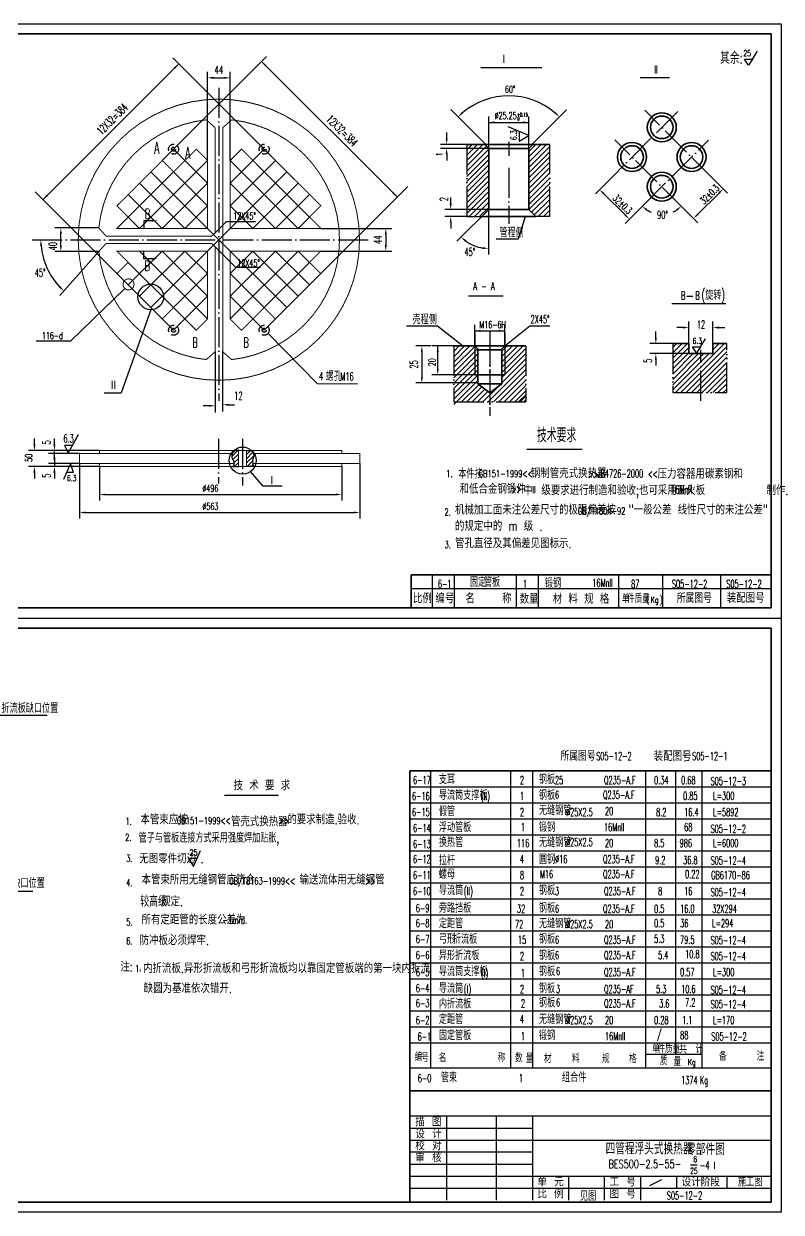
# Model space of a CAD drawing. Extents: x 0 to 841, y 6 to 600.
# Drawn here: x 463 to 841, y 6 to 600 of the extents above; entities that cross this region are included whole.
import ezdxf
from ezdxf.enums import TextEntityAlignment as Align

# ---------------------------------------------------------------- set-up
doc = ezdxf.new("R2010")
doc.units = 0
doc.header["$MEASUREMENT"] = 0
for name, pattern in [('SDHS', [21, 15, -2, 0, -2, 0, -2]), ('XS', [7, 5, -2]), ('ZHXS', [19, 15, -2, 0, -2])]:
    doc.linetypes.add(name, pattern=pattern)
doc.layers.get('0').update_dxf_attribs({"linetype": 'CONTINUOUS'})
for name, color, linetype in [('1', 7, 'ZHXS'), ('2', 7, 'SDHS'), ('3', 7, 'XS'), ('4', 1, 'CONTINUOUS'), ('FRAME', 1, 'CONTINUOUS'), ('TEXT', 6, 'CONTINUOUS')]:
    doc.layers.add(name, color=color, linetype=linetype)
doc.styles.add('FHZ', font='txt', dxfattribs={"width": 0.7, "bigfont": 'hztxt'})
doc.styles.add('HZ', font='txt', dxfattribs={"width": 0.6, "bigfont": 'hztxt'})
doc.styles.add('HZ1', font='TXT1', dxfattribs={"width": 0.65, "bigfont": 'HZTXT'})
doc.styles.add('ROMANC', font='txt', dxfattribs={"width": 0.75, "bigfont": 'hztxt'})

# ---------------------------------------------------------------- blocks, each defined once
blk = doc.blocks.new('*X4')
at = {"color": 0}
for p, q in [((663, 535.72), (670.28, 543)), ((663, 538.37), (667.63, 543)), ((663, 541.02), (664.98, 543)), ((663, 533.07), (671, 541.07)), ((664.34, 518.5), (688.84, 543)), ((666.99, 518.5), (690, 541.51)), ((683, 539.81), (686.19, 543)), ((683, 542.46), (683.54, 543)), ((663, 530.42), (671, 538.42)), ((663, 519.81), (681.19, 538)), ((663, 522.46), (678.54, 538)), ((663, 525.11), (675.89, 538)), ((663, 527.77), (673.23, 538)), ((669.64, 518.5), (690, 538.86)), ((672.3, 518.5), (690, 536.2)), ((674.95, 518.5), (690, 533.55)), ((677.6, 518.5), (690, 530.9)), ((680.25, 518.5), (690, 528.25)), ((682.9, 518.5), (690, 525.6)), ((685.55, 518.5), (690, 522.95)), ((688.21, 518.5), (690, 520.29))]:
    blk.add_line(p, q, dxfattribs=at)
blk = doc.blocks.new('C4Z')
for p, q in [((2.5, 3), (5, 7)), ((0.5, 0), (-1.5, 3)), ((-1.5, 3), (2.5, 3)), ((2.5, 3), (0.5, 0))]:
    blk.add_line(p, q)
at = {"style": 'HZ', "width": 0.6}
blk.add_text('6.3', height=3, dxfattribs=at).set_placement((-1.5, 4.5))
blk = doc.blocks.new('B')
at = {"style": 'HZ1', "width": 0.65}
blk.add_text('所属图号', height=5, dxfattribs=at).set_placement((-21.16, 1))
blk = doc.blocks.new('D')
at = {"style": 'HZ'}
for s, height, width, p in [('单  ', 4, 0.7, (2.95, 4.05)), ('件质量', 4, 0.7, (5.59, 4.05)), ('(', 3.5, 0.6, (15.27, 4.16)), ('Kg', 3, 0.7, (17.36, 4.1)), (')', 3.5, 0.6, (22, 3.89))]:
    blk.add_text(s, height=height, dxfattribs=dict(at, width=width)).set_placement(p)
blk = doc.blocks.new('F')
at = {"style": 'HZ', "width": 0.7}
for s, p in [('单  ', (7.05, 14.32)), ('件质量', (9.68, 14.32)), ('质', (10.9, 8.18))]:
    blk.add_text(s, height=4, dxfattribs=at).set_placement(p)

msp = doc.modelspace()

# ---------------------------------------------------------------- linework, layer by layer
for p, q in [((0, 600), (841, 600)), ((841, 600), (841, 6)), ((531.84, 531.67), (583.83, 583.66)), ((588.41, 531.67), (537.08, 583)), ((822.62, 582.27), (826.62, 582.27)), ((824.62, 579.27), (822.62, 582.27)), ((826.62, 582.27), (824.62, 579.27)), ((826.62, 582.27), (829.12, 586.27)), ((539.82, 579.67), (472.52, 512.38)), ((581.69, 580.89), (648.96, 513.62)), ((690.9, 578.2), (721.4, 578.2)), ((697.49, 578.2), (711.1, 578.2)), ((554.47, 531.67), (554.47, 576)), ((557.47, 573), (562.78, 573)), ((565.78, 531.67), (565.78, 576)), ((770.62, 573.18), (785.12, 573.18)), ((693.4, 539.7), (675.93, 557.17)), ((694.9, 537.7), (694.9, 553.7)), ((714.9, 538.2), (714.9, 553.7)), ((716.4, 539.7), (733.74, 557.05)), ((694.9, 550.7), (714.9, 550.7)), ((714.97, 544.17), (704.57, 548.57)), ((673.9, 542.7), (673.9, 545.7)), ((710.17, 546.17), (710.17, 541.37)), ((710.17, 541.37), (714.97, 544.17)), ((554.47, 520.36), (537.5, 537.33)), ((565.78, 520.36), (582.75, 537.33)), ((683.9, 539.7), (670.9, 539.7)), ((694.9, 537.7), (670.9, 537.7)), ((673.9, 534.7), (673.9, 531.7)), ((554.47, 531.67), (520.53, 497.73)), ((560.03, 532.04), (560.21, 532.04)), ((560.12, 532.13), (560.12, 531.95)), ((565.78, 531.67), (599.72, 497.73)), ((537.5, 526.01), (514.87, 503.39)), ((560.12, 492.07), (526.18, 526.01)), ((554.47, 509.04), (537.5, 526.01)), ((560.12, 492.07), (594.06, 526.01)), ((565.78, 509.04), (582.75, 526.01)), ((582.75, 526.01), (605.38, 503.39)), ((757.32, 524.2), (748.16, 515.04)), ((543.15, 497.73), (520.53, 520.36)), ((554.47, 520.36), (531.84, 497.73)), ((565.78, 520.36), (588.41, 497.73)), ((577.09, 497.73), (599.72, 520.36)), ((582.75, 446.82), (654.56, 518.63)), ((807.21, 522.39), (814.2, 515.4)), ((537.5, 446.82), (468.36, 515.96)), ((531.84, 497.73), (514.87, 514.7)), ((588.41, 497.73), (605.38, 514.7)), ((675.91, 510.2), (675.91, 513.2)), ((752.41, 515.04), (763.01, 504.44)), ((799.35, 504.8), (809.95, 515.4)), ((554.47, 509.04), (543.15, 497.73)), ((565.78, 509.04), (577.09, 497.73)), ((694.9, 507.2), (672.91, 507.2)), ((694.9, 490.92), (694.9, 507.2)), ((772.66, 509.84), (763.01, 500.19)), ((790.24, 509.66), (791.11, 508.79)), ((792.36, 507.54), (799.35, 500.55)), ((520.53, 497.73), (514.87, 503.39)), ((526.62, 501.54), (522.62, 501.54)), ((522.62, 501.54), (522.62, 498.04)), ((557.79, 495.08), (563.86, 501.22)), ((563.86, 501.22), (578.36, 501.22)), ((599.72, 497.73), (605.38, 503.39)), ((685.08, 503.7), (672.91, 503.7)), ((675.91, 500.7), (675.91, 497.7)), ((683.36, 495.71), (691.39, 503.7)), ((683.9, 503.7), (692.9, 503.7)), ((713.12, 503.48), (709.55, 492.37)), ((725.4, 503.7), (718.41, 503.7)), ((500.16, 497.93), (478.19, 497.93)), ((481.19, 489.15), (481.19, 494.93)), ((611.04, 497.73), (646.5, 497.73)), ((643.5, 494.73), (643.5, 489.42)), ((678.95, 491.32), (683.36, 495.71)), ((560.12, 492.07), (526.18, 458.13)), ((557.79, 489.07), (568.39, 478.33)), ((560.12, 492.07), (594.06, 458.13)), ((694.9, 484.69), (694.9, 490.92)), ((709.55, 492.37), (698.63, 492.37)), ((500.17, 486.15), (478.19, 486.15)), ((500.17, 486.15), (480.76, 464.19)), ((531.84, 486.42), (514.87, 469.44)), ((543.15, 486.42), (520.53, 463.79)), ((554.47, 452.47), (520.53, 486.42)), ((522.62, 482.54), (522.62, 486.04)), ((526.62, 482.54), (522.62, 482.54)), ((554.47, 463.79), (531.84, 486.42)), ((554.47, 475.1), (543.15, 486.42)), ((565.78, 475.1), (577.09, 486.42)), ((565.78, 463.79), (588.41, 486.42)), ((565.78, 452.47), (599.72, 486.42)), ((577.09, 486.42), (599.72, 463.79)), ((588.41, 486.42), (605.38, 469.44)), ((599.72, 486.42), (605.38, 480.76)), ((611.04, 486.42), (646.5, 486.42)), ((537.5, 458.13), (514.87, 480.76)), ((568.39, 478.33), (580.86, 478.33)), ((582.75, 458.13), (605.38, 480.76)), ((554.47, 475.1), (537.5, 458.13)), ((565.78, 475.1), (582.75, 458.13)), ((486.11, 441.51), (513, 467.5)), ((554.47, 463.79), (537.5, 446.82)), ((565.78, 463.79), (582.75, 446.82)), ((684.78, 464), (702.05, 464)), ((793.79, 463.89), (796.78, 463.89)), ((786.37, 460.16), (813.37, 460.16)), ((526.11, 457.09), (511.35, 415.58)), ((669.33, 448.82), (653.83, 448.82)), ((681.83, 439), (669.33, 448.82)), ((687.95, 438.5), (687.95, 449.5)), ((687.95, 446.5), (702.95, 446.5)), ((687.95, 445.5), (687.95, 424.5)), ((702.95, 439.5), (702.95, 449.5)), ((702.95, 439), (715.45, 449)), ((702.95, 445.5), (702.95, 424.5)), ((715.45, 449), (725.45, 449)), ((778.37, 443.16), (778.37, 446.16)), ((791.87, 448.16), (788.87, 448.16)), ((794.87, 440.16), (794.87, 451.16)), ((806.87, 440.16), (806.87, 451.16)), ((809.87, 448.16), (812.87, 448.16)), ((468.86, 441.51), (486.11, 441.51)), ((584.84, 444.99), (609.16, 420.27)), ((786.87, 440.16), (775.37, 440.16)), ((558.22, 436.17), (558.22, 405.72)), ((561.95, 436.67), (561.95, 406.22)), ((666, 439), (658.5, 439)), ((661.5, 436), (661.5, 423.5)), ((677.45, 439), (666.45, 439)), ((669.45, 427.5), (669.45, 439)), ((794.87, 435.16), (775.37, 435.16)), ((778.37, 432.16), (778.37, 429.16)), ((689.95, 424.5), (666.45, 424.5)), ((609.16, 420.27), (629.33, 420.11)), ((689.5, 420.5), (658.5, 420.5)), ((502.85, 415.58), (511.35, 415.58)), ((555.22, 409.07), (552.22, 409.07)), ((564.95, 409.57), (567.95, 409.57)), ((467.99, 389.72), (467.99, 392.72)), ((477.99, 389.72), (477.99, 392.72)), ((484.99, 385.72), (489.99, 394.72)), ((474.99, 386.72), (464.99, 386.72)), ((500.49, 386.72), (474.99, 386.72)), ((477.99, 383.22), (477.99, 386.22)), ((482.99, 389.22), (484.99, 385.22)), ((486.99, 389.22), (482.99, 389.22)), ((567.86, 387.04), (569.86, 387.04)), ((567.99, 386.72), (569.86, 386.72)), ((576.66, 386.6), (573.86, 386.6)), ((713.86, 387.36), (741.55, 387.36)), ((490.49, 385.22), (474.99, 385.22)), ((490.49, 380.22), (474.99, 380.22)), ((477.99, 382.22), (477.99, 379.22)), ((485.99, 380.22), (482.49, 372.22)), ((487.49, 375.72), (485.99, 380.22)), ((490.49, 380.22), (490.49, 352.72)), ((630.49, 380.22), (630.49, 352.72)), ((474.99, 378.72), (464.99, 378.72)), ((467.99, 375.72), (467.99, 372.72)), ((500.49, 378.72), (474.99, 378.72)), ((477.99, 375.72), (477.99, 372.72)), ((487.49, 375.72), (483.99, 375.72)), ((500.49, 378.72), (500.49, 361.72)), ((567.16, 378.66), (569.86, 378.66)), ((577.71, 378.66), (573.86, 378.66)), ((582.24, 368.94), (575.9, 376.19)), ((621.49, 378.72), (621.49, 361.72)), ((591.74, 368.94), (582.24, 368.94)), ((503.49, 364.72), (618.49, 364.72)), ((493.49, 355.72), (627.49, 355.72)), ((666.66, 324.5), (666.66, 308.55)), ((677.66, 324.5), (677.66, 308.55)), ((708.66, 324.5), (708.66, 308.55)), ((719.66, 324.5), (719.66, 308.55)), ((759.66, 324.5), (759.66, 308.55)), ((781.66, 324.5), (781.66, 308.55)), ((810.66, 324.5), (810.66, 308.55)), ((836, 317.5), (656.16, 317.5)), ((0, 303), (841, 303)), ((442.5, 254.5), (468.5, 254.5)), ((468.5, 254.5), (474.33, 254.5)), ((666, 78.14), (666, 226.65)), ((706, 78.14), (706, 226.65)), ((717, 78.14), (717, 226.65)), ((773.35, 78.53), (773.35, 226.65)), ((788.24, 226.65), (788.24, 84.97)), ((801.5, 78.14), (801.5, 226.65)), ((562.96, 214.39), (589.94, 214.39)), ((656, 218.65), (836, 218.65)), ((656, 210.65), (836, 210.65)), ((656, 202.65), (836, 202.65)), ((656, 194.65), (836, 194.65)), ((547.46, 178.81), (550.96, 186.81)), ((656, 186.65), (836, 186.65)), ((544.96, 182.81), (547.46, 178.81)), ((549.46, 182.81), (544.96, 182.81)), ((656, 178.65), (836, 178.65)), ((428.69, 166.42), (467.28, 166.42)), ((656, 170.65), (836, 170.65)), ((656, 162.65), (836, 162.65)), ((656, 154.65), (836, 154.65)), ((656, 146.65), (836, 146.65)), ((656, 138.65), (836, 138.65)), ((656, 130.65), (836, 130.65)), ((656, 122.65), (836, 122.65)), ((656, 114.65), (836, 114.65)), ((656, 106.65), (836, 106.65)), ((656, 98.65), (836, 98.65)), ((656, 90.65), (836, 90.65)), ((773.35, 84.97), (801.5, 84.97)), ((655.98, 78.14), (836, 78.14)), ((835.79, 54), (655.79, 54)), ((673.79, 54), (673.79, 12)), ((698.79, 12), (698.79, 54)), ((716.79, 54), (716.79, 12)), ((655.79, 48), (716.79, 48)), ((655.79, 42), (835.79, 42)), ((716.79, 36), (655.79, 36)), ((655.79, 30), (716.79, 30)), ((655.79, 24), (835.79, 24)), ((734.79, 24), (734.79, 12)), ((752.79, 12), (752.79, 24)), ((770.79, 24), (770.79, 12)), ((788.79, 18), (788.79, 24)), ((795.69, 29.67), (798.99, 29.67)), ((813.79, 24), (813.79, 18)), ((655.79, 18), (835.79, 18)), ((775.39, 19.44), (781.38, 22.32)), ((841, 6), (0, 6))]:
    msp.add_line(p, q)
at = {"color": 0}
for p, q in [((683.9, 537), (686.6, 539.7)), ((683.9, 534.35), (689.26, 539.7)), ((683.9, 531.7), (691.91, 539.7)), ((683.9, 539.65), (683.95, 539.7)), ((683.9, 529.04), (693.73, 538.87)), ((683.9, 526.39), (694.9, 537.39)), ((683.9, 523.74), (694.9, 534.74)), ((714.9, 536.18), (718.42, 539.7)), ((714.9, 533.53), (721.08, 539.7)), ((714.9, 530.88), (723.73, 539.7)), ((714.9, 528.22), (725.4, 538.72)), ((714.9, 525.57), (725.4, 536.07)), ((683.9, 521.09), (694.9, 532.09)), ((683.9, 518.44), (694.9, 529.44)), ((714.9, 522.92), (725.4, 533.42)), ((714.9, 520.27), (725.4, 530.77)), ((683.9, 515.79), (694.9, 526.79)), ((683.9, 513.13), (694.9, 524.13)), ((714.9, 517.62), (725.4, 528.12)), ((714.9, 514.97), (725.4, 525.47)), ((714.9, 512.31), (725.4, 522.81)), ((683.9, 510.48), (694.9, 521.48)), ((683.9, 507.83), (694.9, 518.83)), ((694.85, 521.43), (694.9, 521.48)), ((714.9, 509.66), (725.4, 520.16)), ((715, 507.11), (725.4, 517.51)), ((683.9, 505.18), (694.9, 516.18)), ((685.08, 503.7), (694.9, 513.53)), ((687.73, 503.7), (694.9, 510.88)), ((694.8, 513.43), (694.9, 513.53)), ((716.32, 505.78), (725.4, 514.86)), ((717.65, 504.46), (725.4, 512.21)), ((690.38, 503.7), (694.9, 508.22)), ((719.55, 503.7), (725.4, 509.56)), ((722.2, 503.7), (725.4, 506.9)), ((677.45, 438.9), (677.56, 439)), ((677.45, 436.25), (680.21, 439)), ((677.45, 433.6), (682.86, 439)), ((677.45, 430.95), (685.51, 439)), ((677.45, 428.29), (688.06, 438.9)), ((677.45, 425.64), (689.45, 437.64)), ((677.45, 422.99), (689.45, 434.99)), ((701.45, 428.43), (712.03, 439)), ((701.45, 436.38), (704.07, 439)), ((701.45, 433.73), (706.73, 439)), ((701.45, 431.08), (709.38, 439)), ((701.45, 425.78), (713.45, 437.78)), ((701.45, 423.13), (713.45, 435.13)), ((677.45, 420.34), (689.45, 432.34)), ((677.45, 417.69), (689.45, 429.69)), ((694.64, 411), (713.45, 429.82)), ((701.45, 420.47), (713.45, 432.47)), ((677.45, 415.04), (689.45, 427.04)), ((677.45, 412.38), (689.45, 424.38)), ((697.29, 411), (713.45, 427.17)), ((699.94, 411), (713.45, 424.52)), ((702.59, 411), (713.45, 421.87)), ((677.45, 409.73), (689.45, 421.73)), ((681.38, 411), (689.98, 419.61)), ((684.03, 411), (691.5, 418.47)), ((686.68, 411), (693.01, 417.34)), ((689.33, 411), (694.53, 416.2)), ((691.98, 411), (699.57, 418.59)), ((705.24, 411), (713.45, 419.22)), ((707.89, 411), (713.45, 416.56)), ((709.85, 411), (713.45, 414.61)), ((710.55, 411), (713.45, 413.91)), ((712.5, 411), (713.45, 411.96)), ((713.2, 411), (713.45, 411.26)), ((566.57, 383.73), (569.56, 386.72)), ((573.91, 384.71), (575.81, 386.6)), ((567.12, 382.16), (569.86, 384.9)), ((567.64, 380.56), (569.86, 382.78)), ((567.86, 378.66), (569.86, 380.66)), ((573.91, 382.59), (577.13, 385.81)), ((573.91, 380.47), (577.54, 384.09)), ((574.22, 378.66), (576.91, 381.34)), ((576.34, 378.66), (577.26, 379.57))]:
    msp.add_line(p, q, dxfattribs=at)
for points, format in [([(531.23, 532.6, 0, 0.5, 0), (531.23, 536.1, 0, 0, 0), (531.23, 537.1, 0, 0, 0), (533.73, 537.1, 0, 0, 0)], "xyseb"), ([(542.23, 532.6, 0, 0.5, 0), (542.23, 536.1, 0, 0, 0), (542.23, 537.1, 0, 0, 0), (539.73, 537.1, 0, 0, 0)], "xyseb"), ([(551.86, 446.72, 0, 0.5, 0), (551.86, 442.72, 0, 0, 0), (551.86, 439.22, 0, 0, 0), (555.36, 439.22, 0, 0, 0)], "xyseb"), ([(568.38, 446.72, 0, 0.5, 0), (568.38, 442.72, 0, 0, 0), (568.38, 439.22, 0, 0, 0), (564.88, 439.22, 0, 0, 0)], "xyseb"), ([(568.21, 386.83, 0.111807), (566.88, 385.23, 0.142828), (566.58, 383.61, 0.132233), (567.15, 382.12, -0.143687), (567.64, 380.73, -0.070528), (567.55, 379.76, -0.058974), (567.16, 378.66)], "xyb"), ([(576.66, 386.6, -0.082764), (577.4, 385.13, -0.106231), (577.52, 383.84, -0.073319), (577.24, 382.83, 0.069451), (576.94, 381.77, 0.094766), (577.02, 380.31, 0.077122), (577.71, 378.66)], "xyb")]:
    msp.add_lwpolyline(points, format=format)
at = {"const_width": 0.5}
msp.add_lwpolyline([(512.25, 469.75, 1), (517.75, 469.75, 1)], format="xyb", close=True, dxfattribs=at)
for centre, radius in [((526.11, 463.5), 6.41), ((571.99, 381.69), 6.75)]:
    msp.add_circle(centre, radius)
for centre, radius, start, end in [((704.9, 528.2), 35.78, 49.80581, 130.19419), ((781.36, 518.54), 13.79, 237.48484, 247.66606), ((781.36, 518.54), 13.79, 294.36676, 302.51516), ((505.4, 492.07), 34.21, 185.02607, 223.4972), ((694.9, 507.2), 19.51, 233.7134, 261.18126)]:
    msp.add_arc(centre, radius, start, end)
for points in [[(538.34, 577.49), (537.64, 578.2), (540.11, 579.97)], [(583.14, 578.73), (583.85, 579.44), (581.37, 581.21)], [(557.47, 573.5), (557.47, 572.5), (554.47, 573)], [(562.78, 573.5), (562.78, 572.5), (565.78, 573)], [(682.15, 555.17), (681.47, 555.9), (679.6, 553.5)], [(727.65, 555.17), (728.33, 555.9), (730.2, 553.5)], [(697.9, 550.2), (697.9, 551.2), (694.9, 550.7)], [(711.9, 550.2), (711.9, 551.2), (714.9, 550.7)], [(674.4, 542.7), (673.4, 542.7), (673.9, 539.7)], [(674.4, 534.7), (673.4, 534.7), (673.9, 537.7)], [(752.05, 514.69), (752.76, 515.4), (750.28, 517.16)], [(810.31, 515.05), (809.6, 515.76), (812.07, 517.52)], [(474.7, 513.85), (474, 514.56), (472.23, 512.08)], [(646.78, 515.09), (647.49, 515.8), (649.26, 513.32)], [(676.41, 510.2), (675.41, 510.2), (675.91, 507.2)], [(774.26, 507.3), (773.63, 506.52), (771.61, 508.79)], [(788.46, 507.3), (789.09, 506.52), (791.11, 508.79)], [(799.7, 504.44), (798.99, 505.15), (797.23, 502.67)], [(526.62, 501.04), (526.62, 502.04), (529.62, 501.54)], [(676.41, 500.7), (675.41, 500.7), (675.91, 503.7)], [(762.66, 504.08), (763.37, 504.79), (765.13, 502.31)], [(480.69, 494.93), (481.69, 494.93), (481.19, 497.93)], [(643, 494.73), (644, 494.73), (643.5, 497.73)], [(683.68, 491.86), (683.03, 491.1), (681.08, 493.43)], [(470.82, 489.05), (471.82, 489.1), (471.19, 492.07)], [(480.69, 489.15), (481.69, 489.15), (481.19, 486.15)], [(643, 489.42), (644, 489.42), (643.5, 486.42)], [(691.95, 488.42), (691.87, 487.43), (694.9, 487.69)], [(526.62, 483.04), (526.62, 482.04), (529.62, 482.54)], [(480.93, 468.88), (480.24, 468.16), (482.74, 466.44)], [(690.95, 446), (690.95, 447), (687.95, 446.5)], [(699.95, 446), (699.95, 447), (702.95, 446.5)], [(791.87, 447.66), (791.87, 448.66), (794.87, 448.16)], [(809.87, 447.66), (809.87, 448.66), (806.87, 448.16)], [(778.87, 443.16), (777.87, 443.16), (778.37, 440.16)], [(661, 436), (662, 436), (661.5, 439)], [(669.95, 436), (668.95, 436), (669.45, 439)], [(778.87, 432.16), (777.87, 432.16), (778.37, 435.16)], [(661, 423.5), (662, 423.5), (661.5, 420.5)], [(669.95, 427.5), (668.95, 427.5), (669.45, 424.5)], [(564.95, 410.07), (564.95, 409.07), (561.95, 409.57)], [(555.22, 409.57), (555.22, 408.57), (558.22, 409.07)], [(468.49, 389.72), (467.49, 389.72), (467.99, 386.72)], [(478.49, 389.72), (477.49, 389.72), (477.99, 386.72)], [(478.49, 382.22), (477.49, 382.22), (477.99, 385.22)], [(478.49, 383.22), (477.49, 383.22), (477.99, 380.22)], [(468.49, 375.72), (467.49, 375.72), (467.99, 378.72)], [(478.49, 375.72), (477.49, 375.72), (477.99, 378.72)], [(503.49, 364.22), (503.49, 365.22), (500.49, 364.72)], [(618.49, 364.22), (618.49, 365.22), (621.49, 364.72)], [(493.49, 355.22), (493.49, 356.22), (490.49, 355.72)], [(627.49, 355.22), (627.49, 356.22), (630.49, 355.72)]]:
    msp.add_solid(points)
at = {"layer": '1'}
for p, q in [((560.12, 568.04), (560.12, 411.54)), ((789.29, 556.17), (757.32, 524.2)), ((807.21, 522.39), (772.82, 556.77)), ((704.9, 541.05), (704.9, 533.94)), ((792.36, 507.54), (757.97, 541.93)), ((772.66, 509.84), (804.67, 541.85)), ((704.9, 528.05), (704.9, 500.02)), ((466.91, 492.07), (636.62, 492.07)), ((695.45, 446.5), (695.45, 404)), ((695.45, 443.5), (695.45, 406.32)), ((800.87, 411.5), (800.87, 437)), ((559.96, 392.54), (559.96, 370.22)), ((571.89, 392.54), (571.89, 369.22))]:
    msp.add_line(p, q, dxfattribs=at)
at = {"layer": '2'}
for p, q in [((683.9, 539.7), (683.9, 503.2)), ((725.4, 503.7), (725.4, 539.7)), ((725.4, 539.7), (725.4, 539.7)), ((786.87, 440.16), (786.87, 415.66)), ((813.87, 415.66), (813.87, 440.16)), ((677.45, 439), (677.45, 411)), ((713.45, 439), (713.45, 411)), ((677.45, 411), (713.45, 411)), ((786.87, 415.66), (813.87, 415.66))]:
    msp.add_line(p, q, dxfattribs=at)
at = {"layer": '3'}
for centre, radius in [((537.5, 537.33), 2.5), ((537.5, 537.33), 1), ((582.75, 537.33), 2.5), ((582.75, 537.33), 1), ((537.5, 446.82), 2.5), ((537.5, 446.82), 1), ((582.75, 446.82), 2.5), ((582.75, 446.82), 1)]:
    msp.add_circle(centre, radius, dxfattribs=at)
at = {"layer": '4', "lineweight": 35}
for p, q in [((692.9, 539.7), (683.9, 539.7)), ((692.4, 539.7), (704.9, 539.7)), ((694.9, 537.7), (692.9, 539.7)), ((694.9, 507.2), (694.9, 537.7)), ((694.9, 537.7), (704.9, 537.7)), ((717.4, 539.7), (704.9, 539.7)), ((714.9, 537.7), (704.9, 537.7)), ((714.9, 537.7), (716.9, 539.7)), ((714.9, 507.2), (714.9, 537.7)), ((716.9, 539.7), (725.4, 539.7)), ((694.9, 507.2), (691.39, 503.7)), ((694.9, 507.2), (704.9, 507.2)), ((714.9, 507.2), (704.9, 507.2)), ((714.9, 507.2), (718.41, 503.7)), ((692.9, 503.7), (704.9, 503.7)), ((718.41, 503.7), (704.9, 503.7))]:
    msp.add_line(p, q, dxfattribs=at)
at = {"layer": 'FRAME', "lineweight": 35}
for p, q in [((445, 595), (836, 595)), ((836, 595), (836, 308)), ((794.87, 440.16), (786.87, 440.16)), ((794.87, 435.16), (794.87, 440.16)), ((806.87, 435.16), (806.87, 440.16)), ((806.87, 440.16), (813.87, 440.16)), ((687.95, 439), (677.45, 439)), ((687.95, 439), (695.45, 439)), ((689.95, 437), (687.95, 439)), ((689.45, 437), (695.45, 437)), ((689.45, 437), (689.45, 420)), ((702.95, 439), (695.45, 439)), ((701.45, 437), (695.45, 437)), ((700.95, 437), (702.95, 439)), ((701.45, 437), (701.45, 420)), ((702.95, 439), (713.45, 439)), ((800.87, 435.16), (794.87, 435.16)), ((800.87, 435.16), (806.87, 435.16)), ((687.95, 424.5), (695.45, 424.5)), ((702.95, 424.5), (695.45, 424.5)), ((689.45, 420), (695.45, 420)), ((689.45, 420), (695.45, 415.5)), ((701.45, 420), (695.45, 420)), ((701.45, 420), (695.45, 415.5)), ((836, 324.5), (656.16, 324.5)), ((656.16, 324.5), (656.16, 308.55)), ((445, 308), (836, 308)), ((445, 298), (836, 298)), ((836, 298), (836, 11)), ((836, 226.65), (655.5, 226.65)), ((655.5, 226.65), (655.5, 11.5)), ((656, 66.65), (836, 66.65)), ((836, 11), (25, 11))]:
    msp.add_line(p, q, dxfattribs=at)
at = {"layer": 'FRAME', "lineweight": 35, "const_width": 0.5}
msp.add_lwpolyline([(560.12, 562.32, 1), (560.12, 421.82, 1)], format="xyb", close=True, dxfattribs=at)
for points in [[(553.82, 551.99, 0.356137), (500.16, 497.93, 0.380424)], [(620.37, 492.07, 0.383515), (566.49, 551.98, 1)], [(566.49, 432.16, 0.383515), (620.37, 492.07, 1)], [(500.17, 486.15, 0.355837), (553.82, 432.15, 0.380424)]]:
    msp.add_lwpolyline(points, format="xyb", dxfattribs=at)
for points in [[(558.29, 548.03), (553.82, 551.99)], [(558.29, 495.52), (558.29, 548.03)], [(562.02, 548.03), (566.49, 551.98)], [(562.02, 436.11), (562.02, 548.03)], [(503.72, 493.9), (500.16, 497.93)], [(556.47, 493.9), (503.72, 493.9)], [(558.29, 495.52), (556.47, 493.9)], [(503.72, 490.17), (500.17, 486.15)], [(556.55, 490.17), (503.72, 490.17)], [(558.29, 488.63), (556.55, 490.17)], [(558.29, 436.11), (558.29, 488.63)], [(558.29, 436.11), (553.82, 432.15)], [(562.02, 436.11), (566.49, 432.16)], [(553.99, 386.72), (500.49, 386.72), (500.49, 385.22), (490.49, 385.22), (490.49, 380.22)], [(553.99, 386.72), (560.99, 386.72)], [(567.99, 386.72), (560.99, 386.72)], [(567.99, 386.72), (621.49, 386.72), (621.49, 385.22), (630.49, 385.22), (630.49, 380.22)], [(569.86, 386.54), (569.86, 378.54)], [(573.91, 386.54), (573.91, 378.54)], [(560.99, 378.72), (500.49, 378.72), (500.49, 380.22), (490.49, 380.22), (490.49, 385.22)], [(500.49, 385.22), (566.88, 385.22)], [(500.49, 380.22), (567.63, 380.22)], [(560.99, 378.72), (621.49, 378.72), (621.49, 380.22), (630.49, 380.22), (630.49, 385.22)], [(577.04, 380.22), (621.49, 380.22)], [(577.37, 385.22), (621.49, 385.22)]]:
    msp.add_lwpolyline(points, dxfattribs=at)
for points in [[(554.47, 497.73), (554.47, 531.67), (548.81, 537.33), (537.5, 526.01), (531.84, 531.67), (509.21, 509.04), (514.87, 503.39), (509.21, 497.73)], [(565.78, 497.73), (565.78, 531.67), (571.44, 537.33), (582.75, 526.01), (588.41, 531.67), (611.04, 509.04), (605.38, 503.39), (611.04, 497.73)], [(554.47, 486.42), (554.47, 452.47), (548.81, 446.82), (537.5, 458.13), (531.84, 452.47), (509.21, 475.1), (514.87, 480.76), (509.21, 486.42)], [(565.78, 486.42), (565.78, 452.47), (571.44, 446.82), (582.75, 458.13), (588.41, 452.47), (611.04, 475.1), (605.38, 480.76), (611.04, 486.42)]]:
    msp.add_lwpolyline(points, close=True, dxfattribs=at)
at = {"layer": 'FRAME', "lineweight": 35}
for centre, radius, start, end in [((781.36, 548.24), 7.25, 45, 225), ((781.36, 548.24), 5.65, 45.00001, 224.99999), ((781.36, 548.24), 7.25, 225, 45), ((781.36, 548.24), 5.65, 225.00001, 44.99999), ((766.51, 533.39), 7.25, 45, 225), ((796.21, 533.39), 7.25, 45, 225), ((766.51, 533.39), 5.65, 45.00001, 224.99999), ((766.51, 533.39), 7.25, 225, 45), ((766.51, 533.39), 5.65, 225.00001, 44.99999), ((796.21, 533.39), 5.65, 45.00001, 224.99999), ((796.21, 533.39), 7.25, 225, 45), ((796.21, 533.39), 5.65, 225.00001, 44.99999), ((781.36, 518.54), 7.25, 45, 225), ((781.36, 518.54), 5.65, 45.00001, 224.99999), ((781.36, 518.54), 7.25, 225, 45), ((781.36, 518.54), 5.65, 225.00001, 44.99999)]:
    msp.add_arc(centre, radius, start, end, dxfattribs=at)

# ---------------------------------------------------------------- block references
for name, p in [('*X4', (123.87, -102.84)), ('C4Z', (798.26, 435.5)), ('D', (758.42, 306.53)), ('B', (810, 309.5)), ('B', (751.9, 230.62)), ('F', (769.49, 71.31))]:
    msp.add_blockref(name, p)

# ---------------------------------------------------------------- texts
for s, height, style, width, p in [('I', 4, 'HZ', 0.6, (701.98, 580.43)), (' 其余:', 6, 'HZ', 0.6, (807.24, 579.96)), ('25', 3, 'HZ', 0.6, (822.12, 583.77)), ('II', 4, 'HZ', 0.6, (777.62, 575.18)), ('60%%D', 3.5, 'HZ', 0.6, (702.98, 565.43)), ('%%C25.25', 3.5, 'HZ', 0.6, (697.86, 552.29)), ('+0.15', 1.8, 'HZ', 0.6, (709.03, 553.68)), ('0', 1.8, 'HZ', 0.6, (709.22, 551.72)), ('A', 6, 'HZ', 0.6, (527.73, 535.01)), ('A', 6, 'HZ', 0.6, (543.23, 532.51)), ('B', 5, 'HZ', 0.6, (523.1, 502.54)), ('12X45%%D', 3.5, 'HZ', 0.6, (567.36, 502.22)), ('90%%d', 4, 'HZ', 0.6, (779, 502.45)), ('管程侧', 5, 'HZ', 0.6, (700.27, 493.24)), ('45%%D', 4, 'HZ', 0.6, (682.84, 483.93)), ('B ', 5, 'HZ', 0.6, (523.04, 476.48)), ('12X45%%D', 3.5, 'HZ', 0.6, (569.36, 478.72)), ('A - A', 4, 'HZ', 0.6, (687.19, 466.82)), ('B', 4, 'HZ', 0.6, (790.93, 462.18)), ('B', 4, 'HZ', 0.6, (798.11, 462.18)), ('(旋转)', 5, 'HZ', 0.6, (801.22, 462)), ('壳程侧', 5, 'HZ', 0.6, (656.83, 449.82)), ('2X45%%D', 4, 'HZ', 0.6, (715.83, 450.32)), ('12', 4, 'HZ', 0.6, (798.87, 447.66)), ('116-d', 3.5, 'HZ', 0.6, (471.69, 442.41)), ('M16-6H', 3.5, 'HZ', 0.6, (690.3, 447.82)), ('B', 5, 'HZ', 0.6, (546.86, 438.22)), ('B', 5, 'HZ', 0.6, (572.36, 438.22)), ('4', 4, 'HZ', 0.6, (610.15, 421.84)), ('螺孔  ', 5, 'HZ', 0.6, (613.46, 421.46)), ('M16', 4, 'HZ', 0.6, (620.86, 421.72)), ('I', 4, 'HZ', 0.6, (506.35, 417.58)), ('I', 4, 'HZ', 0.6, (507.82, 417.58)), ('12', 4, 'HZ', 0.6, (567.81, 412.09)), ('技术要求', 7, 'HZ', 0.7, (719, 390.86)), ('6.3', 4, 'HZ', 0.6, (482.49, 390.72)), ('6.3', 3, 'HZ', 0.6, (484.22, 371.34)), ('1.', 3.5, 'HZ', 0.7, (673.69, 373.37)), ('本件按       ', 5, 'HZ', 0.6, (679.68, 372.72)), ('GB151-1999<<', 3.5, 'HZ', 0.7, (689.92, 373.47)), ('钢制管壳式换热器', 5, 'HZ', 0.7, (715.95, 372.98)), ('>>', 3.5, 'HZ', 0.7, (744.59, 372.98)), ('JB4726-2000', 4, 'HZ', 0.6, (749.12, 373.2)), ('<<', 3.5, 'HZ', 0.6, (774.45, 373.2)), ('压力容器用碳素钢和', 5, 'HZ', 0.7, (779.24, 372.65)), ('%%C496', 3.5, 'HZ', 0.6, (551.86, 366.04)), ('I', 4, 'HZ', 0.6, (586.23, 369.94)), ('和低合金钢锻件', 5, 'HZ', 0.7, (680.34, 365.11)), ('>>', 3.5, 'HZ', 0.6, (706.35, 365.66)), ('中', 5, 'HZ', 0.7, (712.16, 364.37)), ('II', 3.5, 'HZ', 0.7, (716.68, 365.38)), ('级要求进行制造和验收;也可采用正火板         制作.', 5, 'HZ', 0.7, (721.18, 364.46)), ('16MnR', 4, 'HZ', 0.6, (785.98, 365.18)), ('%%C563', 3.5, 'HZ', 0.6, (551.86, 357.04)), ('2.', 3.5, 'HZ', 0.7, (672.8, 354.27)), ('机械加工面未注公差尺寸的极限偏差按', 5, 'HZ', 0.7, (678.05, 354.71)), ('GB/T1804-92', 3.5, 'HZ', 0.7, (739.44, 354.71)), ('"一般公差 线性尺寸的未注公差"', 5, 'HZ', 0.7, (764.87, 354.71)), ('的规定中的 m 级 .', 5, 'HZ', 0.7, (678.05, 346.56)), ('3.', 3.5, 'HZ', 0.7, (672.88, 337.92)), ('管孔直径及其偏差见图标示.', 5, 'HZ', 0.7, (678.05, 337.94)), ('6-1', 4, 'HZ', 0.6, (669.5, 318.05)), ('固定', 5, 'HZ', 0.6, (685.5, 318.55)), ('管板', 5, 'HZ', 0.6, (692.5, 318.55)), ('1', 4, 'HZ', 0.6, (712, 318.05)), ('锻钢', 5, 'HZ', 0.6, (723, 318.05)), ('16MnII', 4, 'HZ', 0.6, (746.66, 318.55)), ('87', 4, 'HZ', 0.6, (766, 318)), ('S05-12-2', 4, 'HZ', 0.6, (786.41, 318)), ('S05-12-2', 4, 'HZ', 0.6, (813.58, 318)), ('比例', 5, 'HZ', 0.7, (657.06, 310.39)), ('编号', 5, 'HZ', 0.7, (668.25, 310.39)), ('名    称', 5, 'HZ', 0.7, (683.25, 310.39)), ('数量', 5, 'HZ', 0.7, (710.34, 310.11)), ('材 料 规 格', 5, 'HZ', 0.7, (726.86, 310.11)), ('装配图号', 5, 'HZ', 0.7, (813.8, 310.61)), ('折流板缺口位置', 5, 'HZ', 0.6, (451.54, 255.53)), (':', 4, 'HZ', 0.6, (745.1, 232.86)), ('S05-12-2', 4, 'HZ', 0.6, (748.6, 232)), ('装配图号', 5, 'HZ', 0.7, (777.31, 231.54)), (':', 4, 'HZ', 0.6, (792.51, 231.48)), ('S05-12-1', 4, 'HZ', 0.6, (796.49, 231.99)), ('技 术 要 求', 5, 'HZ', 0.7, (567.46, 216.89)), ('6-17', 4, 'HZ', 0.6, (657.07, 220)), ('支耳', 5, 'HZ', 0.6, (670, 219.95)), ('2', 4, 'HZ', 0.6, (710.5, 219.95)), ('钢板', 5, 'HZ', 0.6, (720, 219.95)), ('25', 4, 'HZ', 0.6, (728, 219.95)), ('Q235-A.F', 4, 'HZ', 0.6, (752.5, 219.95)), ('0.34', 4, 'HZ', 0.6, (777.5, 219.95)), ('0.68', 4, 'HZ', 0.6, (791, 219.95)), ('S05-12-3', 4, 'HZ', 0.6, (805.72, 219.53)), ('6-16', 4, 'HZ', 0.6, (656.57, 212)), ('导流筒支撑板', 5, 'HZ', 0.6, (670, 212.09)), ('(II)', 4, 'HZ', 0.6, (691, 212)), ('1', 4, 'HZ', 0.6, (710.5, 212.09)), ('钢板', 5, 'HZ', 0.6, (720, 212.09)), ('6', 4, 'HZ', 0.6, (728, 212.59)), ('Q235-A.F', 4, 'HZ', 0.6, (752, 212.59)), ('0.85', 4, 'HZ', 0.6, (792, 212.09)), ('L=300', 4, 'HZ', 0.6, (807, 212.09)), ('6-15', 4, 'HZ', 0.6, (656.57, 204)), ('假管', 5, 'HZ', 0.6, (670, 203.99)), ('2', 4, 'HZ', 0.6, (710.5, 203.99)), ('无缝钢管', 5, 'HZ', 0.6, (720, 204.49)), ('%%C25X2.5', 4, 'HZ', 0.6, (733.5, 204.01)), ('20', 4, 'HZ', 0.6, (753, 204.49)), ('8.2', 4, 'HZ', 0.6, (778.5, 203.99)), ('16.4', 4, 'HZ', 0.6, (792.5, 203.99)), ('L=5892', 4, 'HZ', 0.6, (807, 203.99)), ('1.', 3.5, 'HZ', 0.6, (513.52, 199.65)), ('本管束应按', 5, 'HZ', 0.7, (520.93, 199.89)), ('GB151-1999<<', 3.5, 'HZ', 0.7, (539.19, 199.89)), ('管壳式换热器', 5, 'HZ', 0.7, (566.13, 198.87)), ('>>', 3.5, 'HZ', 0.7, (590.06, 199.89)), ('的要求制造.验收.', 5, 'HZ', 0.7, (594.29, 199.89)), ('管子与管板连接方式采用强度焊加贴胀,', 5, 'HZ', 0.6, (520.06, 190.75)), ('6-14', 4, 'HZ', 0.6, (657.07, 196)), ('浮动管板', 5, 'HZ', 0.6, (670, 196)), ('1', 4, 'HZ', 0.6, (711, 196.5)), ('锻钢', 5, 'HZ', 0.6, (720, 196)), ('16MnII', 4, 'HZ', 0.6, (752.5, 196.5)), ('68', 4, 'HZ', 0.6, (792.5, 196.5)), ('S05-12-2', 4, 'HZ', 0.6, (805.72, 195.64)), ('2.', 3.5, 'HZ', 0.7, (513.28, 191.7)), ('6-13', 4, 'HZ', 0.6, (657.07, 188)), ('换热管', 5, 'HZ', 0.6, (670, 188.5)), ('116', 4, 'HZ', 0.6, (709, 188.5)), ('无缝钢管', 5, 'HZ', 0.6, (720, 188.5)), ('%%C25X2.5', 4, 'HZ', 0.6, (733.5, 188.95)), ('20', 4, 'HZ', 0.6, (753, 188.5)), ('8.5', 4, 'HZ', 0.6, (777.5, 188.5)), ('986', 4, 'HZ', 0.6, (790.27, 188.5)), ('L=6000', 4, 'HZ', 0.6, (807, 188.5)), ('3.', 3.5, 'HZ', 0.6, (513.88, 181.09)), ('无图零件切边', 5, 'HZ', 0.7, (520.36, 180.31)), ('25', 3, 'HZ', 0.7, (545.46, 184.31)), ('6-12', 4, 'HZ', 0.6, (657.07, 180.5)), ('拉杆', 5, 'HZ', 0.6, (670, 179.5)), ('4', 4, 'HZ', 0.6, (710.5, 180.5)), ('圆钢', 5, 'HZ', 0.6, (720, 180)), ('%%C16', 4, 'HZ', 0.6, (728, 180.5)), ('Q235-A.F', 4, 'HZ', 0.6, (752, 180.5)), ('.', 5, 'HZ', 0.7, (550.96, 180.31)), ('9.2', 4, 'HZ', 0.6, (778, 180)), ('36.8', 4, 'HZ', 0.6, (792, 180)), ('S05-12-4', 4, 'HZ', 0.6, (805.72, 179.79)), ('折流板缺口位置', 5, 'HZ', 0.6, (444.81, 168.06)), ('4.', 3.5, 'HZ', 0.6, (513.88, 168.9)), ('本管束所用无缝钢管应符合', 5, 'HZ', 0.7, (521.46, 169.81)), ('GB/T8163-1999<<', 3.5, 'HZ', 0.7, (565.27, 169.81)), ('输送流体用无缝钢管', 5, 'HZ', 0.7, (600.39, 169.81)), ('>>', 3.5, 'HZ', 0.7, (633.19, 169.81)), ('6-11', 4, 'HZ', 0.6, (657.07, 172.5)), ('螺母', 5, 'HZ', 0.6, (670, 172.5)), ('8', 4, 'HZ', 0.6, (710.5, 172.5)), ('M16', 4, 'HZ', 0.6, (720.5, 173)), ('Q235-A.F', 4, 'HZ', 0.6, (752, 173)), ('0.22', 4, 'HZ', 0.6, (793, 173)), ('GB6170-86', 4, 'HZ', 0.6, (806, 172.5)), ('6-10', 4, 'HZ', 0.6, (657.07, 164.5)), ('导流筒', 5, 'HZ', 0.6, (670, 164.5)), ('(II)', 4, 'HZ', 0.6, (682.5, 164.5)), ('2', 4, 'HZ', 0.6, (710.5, 164.5)), ('钢板', 5, 'HZ', 0.6, (720, 164.5)), ('3', 4, 'HZ', 0.6, (728, 164.5)), ('Q235-A.F', 4, 'HZ', 0.6, (752.5, 164.5)), ('8', 4, 'HZ', 0.6, (779.5, 164.5)), ('16', 4, 'HZ', 0.6, (792.5, 164.5)), ('S05-12-4', 4, 'HZ', 0.6, (805.72, 163.95)), ('规定.', 5, 'HZ', 0.7, (531.26, 158.92)), ('旁路挡板', 5, 'HZ', 0.6, (670, 155.68)), ('钢板', 5, 'HZ', 0.6, (720, 155.68)), ('所有定距管的长度公差为', 5, 'HZ', 0.7, (521.46, 149.81)), ('6-9', 4, 'HZ', 0.6, (658.5, 156)), ('32', 4, 'HZ', 0.6, (709, 155.68)), ('6', 4, 'HZ', 0.6, (728, 155.68)), ('Q235-A.F', 4, 'HZ', 0.6, (752, 155.68)), ('0.5', 4, 'HZ', 0.6, (777.5, 155.68)), ('16.0', 4, 'HZ', 0.6, (790.5, 155.68)), ('32X294', 4, 'HZ', 0.6, (806.5, 155.68)), ('5.', 3.5, 'HZ', 0.6, (513.88, 149.33)), ('-1mm.', 3.5, 'HZ', 0.7, (561.97, 150.31)), ('6-8', 4, 'HZ', 0.6, (658.5, 148.5)), ('定距管', 5, 'HZ', 0.6, (670, 147.93)), ('72', 4, 'HZ', 0.6, (708, 147.93)), ('无缝钢管', 5, 'HZ', 0.6, (720, 147.93)), ('%%C25X2.5', 4, 'HZ', 0.6, (733.5, 148.04)), ('20', 4, 'HZ', 0.6, (753, 147.93)), ('0.5', 4, 'HZ', 0.6, (777.5, 148.43)), ('36', 4, 'HZ', 0.6, (790.5, 148.43)), ('L=294', 4, 'HZ', 0.6, (806.5, 148.43)), ('6.', 3.5, 'HZ', 0.6, (513.88, 139.83)), ('防冲板必须焊牢.', 5, 'HZ', 0.7, (520.56, 139.51)), ('6-7', 4, 'HZ', 0.6, (658.5, 140.5)), ('弓形', 5, 'HZ', 0.6, (670, 140.18)), ('折流板', 5, 'HZ', 0.6, (677, 140.18)), ('15', 4, 'HZ', 0.6, (709.5, 140.18)), ('钢板', 5, 'HZ', 0.6, (720, 140.18)), ('6', 4, 'HZ', 0.6, (728, 140.18)), ('Q235-A.F', 4, 'HZ', 0.6, (752.5, 140.18)), ('5.3', 4, 'HZ', 0.6, (777.5, 140.68)), ('79.5', 4, 'HZ', 0.6, (790.5, 140.18)), ('S05-12-4', 4, 'HZ', 0.6, (805.72, 139.94)), ('异形折流板', 5, 'HZ', 0.6, (670, 131.98)), ('钢板', 5, 'HZ', 0.6, (720, 131.98)), ('10.8', 4, 'HZ', 0.6, (793, 132.98)), ('注:', 5, 'HZ', 0.7, (510.89, 126.24)), ('内折流板.异形折流板和弓形折流板均以靠固定管板端的第一块内折流', 5, 'HZ', 0.7, (522.29, 125.56)), ('6-6', 4, 'HZ', 0.6, (658.5, 132.5)), ('2', 4, 'HZ', 0.6, (710.5, 131.98)), ('6', 4, 'HZ', 0.6, (728, 132.48)), ('Q235-A.F', 4, 'HZ', 0.6, (752.5, 132.48)), ('5.4', 4, 'HZ', 0.6, (779.5, 132.48)), ('S05-12-4', 4, 'HZ', 0.6, (805.72, 131.99)), ('1。', 3.5, 'HZ', 0.6, (518.3, 126.01)), ('6-5', 4, 'HZ', 0.6, (658.5, 124)), ('导流筒支撑板', 5, 'HZ', 0.6, (670, 124)), ('(I)', 4, 'HZ', 0.6, (691, 123.5)), ('1', 4, 'HZ', 0.6, (711, 123.5)), ('钢板', 5, 'HZ', 0.6, (720, 124)), ('6', 4, 'HZ', 0.6, (728.5, 124.5)), ('Q235-A.F', 4, 'HZ', 0.6, (752.5, 124)), ('0.57', 4, 'HZ', 0.6, (790.5, 124)), ('L=300', 4, 'HZ', 0.6, (807, 124)), ('缺圆为基准依次错开.', 5, 'HZ', 0.7, (522.57, 115.56)), ('6-4', 4, 'HZ', 0.6, (658.5, 116)), ('导流筒', 5, 'HZ', 0.6, (670, 115.57)), ('(I)', 4, 'HZ', 0.6, (682.5, 115.57)), ('2', 4, 'HZ', 0.6, (710.5, 115.57)), ('钢板', 5, 'HZ', 0.6, (720, 115.57)), ('3', 4, 'HZ', 0.6, (728.5, 115.57)), ('Q235-AF', 4, 'HZ', 0.6, (752.5, 115.57)), ('5.3', 4, 'HZ', 0.6, (778.5, 115.57)), ('10.6', 4, 'HZ', 0.6, (791, 115.57)), ('S05-12-4', 4, 'HZ', 0.6, (805.72, 115.1)), ('内折流板', 5, 'HZ', 0.6, (670, 107.82)), ('钢板', 5, 'HZ', 0.6, (720, 108.32)), ('6-3', 4, 'HZ', 0.6, (658.5, 108.5)), ('2', 4, 'HZ', 0.6, (711, 108.32)), ('6', 4, 'HZ', 0.6, (728.5, 108.82)), ('Q235-A.F', 4, 'HZ', 0.6, (752.5, 108.32)), ('3.6', 4, 'HZ', 0.6, (780, 108.32)), ('7.2', 4, 'HZ', 0.6, (793, 108.82)), ('S05-12-4', 4, 'HZ', 0.6, (805.72, 107.94)), ('6-2', 4, 'HZ', 0.6, (658.5, 100)), ('定距管', 5, 'HZ', 0.6, (670, 100.07)), ('4', 4, 'HZ', 0.6, (710.5, 100.57)), ('无缝钢管', 5, 'HZ', 0.6, (720, 100.07)), ('%%C25X2.5', 4, 'HZ', 0.6, (733.5, 100.07)), ('20', 4, 'HZ', 0.6, (753, 100.07)), ('0.28', 4, 'HZ', 0.6, (777.5, 100.07)), ('1.1', 4, 'HZ', 0.6, (791.5, 100.07)), ('L=170', 4, 'HZ', 0.6, (807, 100.07)), ('6-1', 4, 'HZ', 0.6, (659.37, 91.78)), ('固定管板', 5, 'HZ', 0.6, (670, 92)), ('1', 4, 'HZ', 0.6, (711, 92)), ('锻钢', 5, 'HZ', 0.6, (720, 92)), ('16MnII', 4, 'HZ', 0.6, (753, 92)), ('/', 4, 'HZ', 0.6, (779, 93)), ('88', 4, 'HZ', 0.6, (790.5, 92.5)), ('S05-12-2', 4, 'HZ', 0.6, (806.07, 91.84)), ('共  ', 4, 'HZ', 0.7, (790.11, 85.36)), ('计', 4, 'HZ', 0.7, (798.2, 85.36)), ('编  ', 4, 'HZ', 0.7, (657.93, 81.48)), ('号  名          ', 4, 'HZ', 0.7, (661.2, 81.09)), ('称', 4, 'HZ', 0.7, (699.37, 81.09)), ('数', 4, 'HZ', 0.7, (708.05, 80.97)), ('量', 4, 'HZ', 0.7, (713.4, 80.76)), ('材', 4, 'HZ', 0.7, (722.5, 80.65)), ('料', 4, 'HZ', 0.7, (736.5, 80.65)), ('规', 4, 'HZ', 0.7, (751.5, 80.65)), ('格', 4, 'HZ', 0.7, (765, 80.65)), ('量', 4, 'HZ', 0.7, (787.2, 79.15)), ('备  ', 4, 'HZ', 0.7, (809.96, 81.76)), ('注', 4, 'HZ', 0.7, (828.73, 81.87)), ('Kg', 3, 'HZ', 0.7, (794.32, 79.54)), ('6-0', 4, 'HZ', 0.6, (659.5, 71)), ('管束', 5, 'HZ', 0.6, (671, 71)), ('1', 4, 'HZ', 0.6, (710, 71)), ('组合件', 5, 'HZ', 0.6, (731.5, 71)), ('1374', 4, 'HZ', 0.6, (791, 70)), ('Kg', 4, 'HZ', 0.6, (800.37, 70.03)), ('四管程浮头式换热器', 5.85, 'ROMANC', 0.75, (753.28, 34.86)), ('零部件图', 5.85, 'ROMANC', 0.75, (793.49, 34.57)), ('BES500-2.5-55-', 4.2, 'HZ1', 0.7, (754.78, 27.98)), ('6', 3, 'HZ', 0.6, (797.11, 31)), ('-4', 4.2, 'HZ', 0.6, (800.28, 27.37)), ('I', 3.6, 'FHZ', 0.7, (807.23, 27.66)), ('25', 3, 'HZ', 0.6, (795.49, 25.2)), ('施工图', 5, 'HZ', 0.6, (819.39, 18.87)), ('见图', 5, 'HZ', 0.6, (740.48, 11.7)), ('S05-12-2', 4, 'HZ', 0.6, (783.84, 12.34))]:
    msp.add_text(s, height=height, dxfattribs=dict(style=style, width=width)).set_placement(p)
for s, style, width, p in [('44', 'HZ1', 0.65, (560.12, 577)), ('45%%D', 'HZ', 0.6, (470.83, 475.54))]:
    msp.add_text(s, height=4, dxfattribs=dict(style=style, width=width)).set_placement(p, align=Align.MIDDLE_CENTER)
at = {"style": 'HZ', "width": 0.6}
for s, height, rotation, p in [('12X32=384', 4, 45, (501.5, 544.19)), ('12X32=384', 4, 315, (613.49, 551.92)), ('6.3', 3.2, 90, (708.97, 541.77)), ('1', 3.2, 90, (671.9, 533.7)), ('32%%p0.3', 3.5, 45, (802.5, 509.5)), ('2', 4, 90, (674.55, 511.3)), ('32%%p0.3', 3.5, 315, (756.5, 512.5)), ('20', 3.5, 90, (668.33, 428.82)), ('5', 4, 90, (776.37, 430.56)), ('5', 4, 90, (475.99, 389.72)), ('50', 3.5, 90, (466.86, 381.04)), ('5', 4, 90, (475.99, 373.12))]:
    msp.add_text(s, height=height, rotation=rotation, dxfattribs=at).set_placement(p)
for s, style, width, p in [('44', 'HZ1', 0.65, (639.5, 492.07)), ('40', 'HZ', 0.6, (477.19, 488.82)), ('25', 'HZ', 0.6, (657.5, 429.75))]:
    msp.add_text(s, height=4, rotation=90, dxfattribs=dict(style=style, width=width)).set_placement(p, align=Align.MIDDLE_CENTER)
at = {"style": 'HZ'}
for s, p in [('描 图', (664.79, 49)), ('设 计', (664.79, 43)), ('校 对', (664.79, 37)), ('审 核', (664.79, 31)), ('单 元', (725.79, 19)), ('工 号', (761.79, 19)), ('设计阶段', (800.79, 19)), ('比 例', (725.79, 13)), ('图 号', (761.79, 13))]:
    msp.add_text(s, height=4, dxfattribs=at).set_placement(p, align=Align.CENTER)
at = {"layer": 'TEXT', "style": 'HZ', "width": 0.6}
msp.add_text('较高级', height=5.5, dxfattribs=at).set_placement((520.81, 158.67))

doc.saveas('drawing.dxf')
